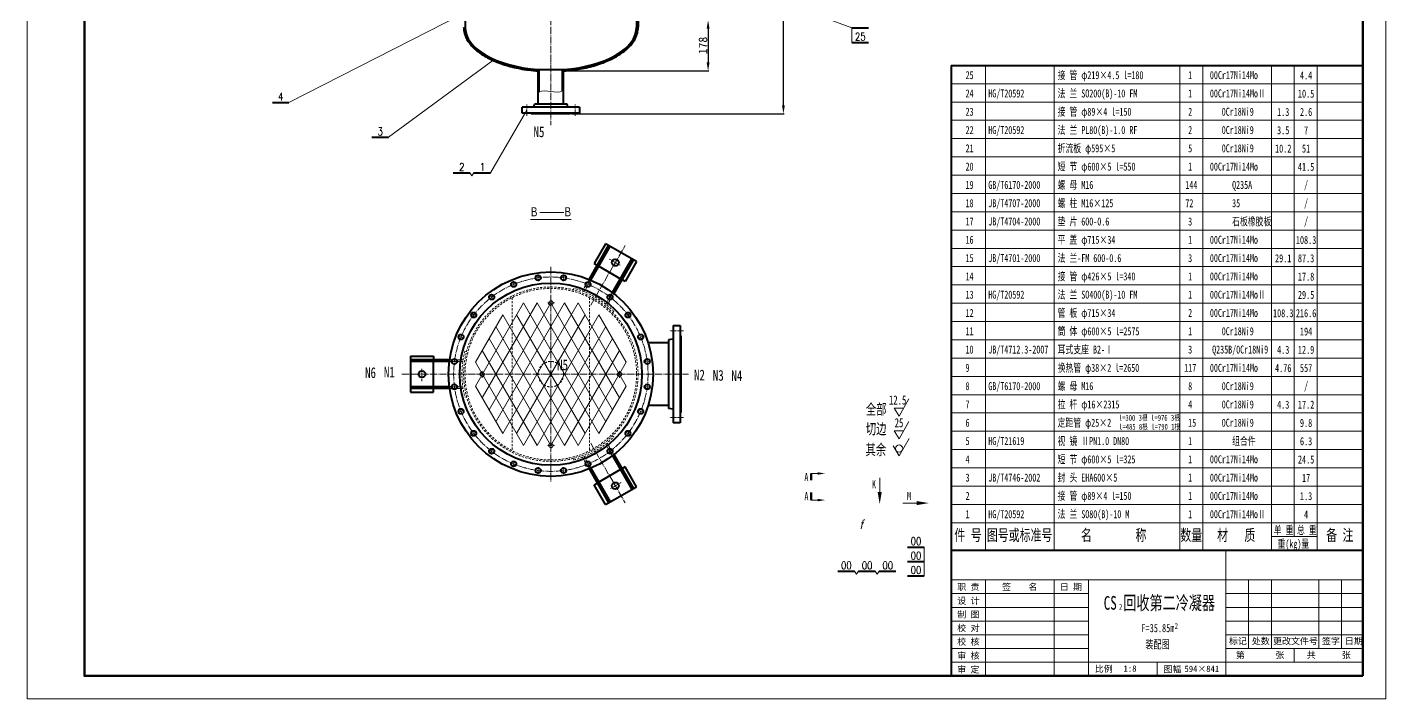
# Model space of a CAD drawing. Extents: x -4480 to 3578, y -4249 to 2479.
# Drawn here: x -4480 to 272, y -4249 to -1899 of the extents above; entities that cross this region are included whole.
import ezdxf
from ezdxf.enums import TextEntityAlignment as Align

# ---------------------------------------------------------------- set-up
doc = ezdxf.new("R2010")
doc.units = 0
doc.header["$LTSCALE"] = 10
doc.header["$PDMODE"] = 1
for name, pattern in [('XX-L', [1.25, 0.75, -0.5]), ('XX-S', [0.5, 0.3, -0.2]), ('ZXX-L', [3.28, 2.5, -0.3, 0.18, -0.3]), ('ZXX-S', [1.27, 0.75, -0.2, 0.12, -0.2])]:
    doc.linetypes.add(name, pattern=pattern)
doc.layers.get('Defpoints').update_dxf_attribs({"linetype": 'CONTINUOUS'})
for name, color, linetype, lineweight in [('A 粗实线', 1, 'CONTINUOUS', 40), ('B 细实线', 7, 'CONTINUOUS', 18), ('C 文 字', 2, 'CONTINUOUS', 20), ('D 短中心线', 3, 'ZXX-S', 18), ('E 长中心线', 3, 'ZXX-L', 18), ('F 短虚线', 6, 'XX-S', 20), ('G 长虚线', 6, 'XX-L', 20), ('J 标注尺寸', 2, 'CONTINUOUS', 18)]:
    doc.layers.add(name, color=color, linetype=linetype, lineweight=lineweight)
doc.styles.add('HZTXT', font='SIMFANG.TTF', dxfattribs={"width": 0.75})
doc.styles.add('ITALICT', font='ITALICT.shx', dxfattribs={"width": 0.7})
doc.styles.add('ROMANC', font='romanc', dxfattribs={"width": 0.7, "height": 6})
doc.styles.get("Standard").update_dxf_attribs({"font": 'SIMFANG.TTF'})
doc.styles.add('标题中文', font='SIMFANG.TTF', dxfattribs={"width": 0.7})
doc.dimstyles.new('通用标注4.0', dxfattribs={"dimtxt": 30, "dimasz": 30, "dimexe": 3, "dimexo": 3, "dimgap": 3, "dimtad": 1, "dimdec": 0, "dimzin": 0, "dimdsep": 46, "dimtxsty": 'Standard', "dimcen": 3, "dimadec": 0, "dimazin": 0, "dimtfac": 0.375, "dimtdec": 0, "dimtmove": 2, "dimatfit": 3, "dimfxl": 0, "dimtzin": 0, "dimarcsym": 0})

# ---------------------------------------------------------------- blocks, each defined once
blk = doc.blocks.new('*D65')
at = {"layer": 'Defpoints', "color": 0}
for p in [(-2343.2, -1874.3), (-2603.7, -2052.6), (-2098.1, -2052.6)]:
    blk.add_point(p, dxfattribs=at)
at = {"layer": 'J 标注尺寸', "color": 0, "lineweight": -2}
for p, q in [((-2340.2, -1874.3), (-2095.1, -1874.3)), ((-2098.1, -1904.3), (-2098.1, -2022.6)), ((-2600.7, -2052.6), (-2095.1, -2052.6))]:
    blk.add_line(p, q, dxfattribs=at)
at = {"layer": 'J 标注尺寸', "color": 0}
for points in [[(-2103.1, -1904.3), (-2093.1, -1904.3), (-2098.1, -1874.3)], [(-2103.1, -2022.6), (-2093.1, -2022.6), (-2098.1, -2052.6)]]:
    blk.add_solid(points, dxfattribs=at)
at = {"layer": 'J 标注尺寸', "color": 0, "insert": (-2116.1, -1963.5), "char_height": 30, "attachment_point": 5, "rotation": 90}
blk.add_mtext('178', dxfattribs=at)
blk = doc.blocks.new('*D66')
at = {"layer": 'Defpoints', "color": 0}
for p in [(-2323.2, 1712.7), (-1834.8, 1712.7), (-2579.2, -2202.6)]:
    blk.add_point(p, dxfattribs=at)
at = {"layer": 'J 标注尺寸', "color": 0, "lineweight": -2}
for p, q in [((-2320.2, 1712.7), (-1831.8, 1712.7)), ((-1834.8, -2172.6), (-1834.8, 1682.7)), ((-2576.2, -2202.6), (-1831.8, -2202.6))]:
    blk.add_line(p, q, dxfattribs=at)
at = {"layer": 'J 标注尺寸', "color": 0}
for points in [[(-1839.8, 1682.7), (-1829.8, 1682.7), (-1834.8, 1712.7)], [(-1839.8, -2172.6), (-1829.8, -2172.6), (-1834.8, -2202.6)]]:
    blk.add_solid(points, dxfattribs=at)
at = {"layer": 'J 标注尺寸', "color": 0, "insert": (-1852.8, -245), "char_height": 30, "attachment_point": 5, "rotation": 90}
blk.add_mtext('3915', dxfattribs=at)

msp = doc.modelspace()

# ---------------------------------------------------------------- linework, layer by layer
at = {"layer": 'A 粗实线'}
for p, q in [((-2948.2, -1530.3), (-2948.2, -1899.3)), ((-2348.2, -1530.3), (-2348.2, -1899.3)), ((-2343.2, -1833.8), (-2343.2, -1899.3)), ((-1595.5, -1902), (-1537.7, -1902)), ((-1595.5, -1952.5), (-1537.7, -1952.5)), ((-1247.8, -2033.1), (-1247.8, -3729.1)), ((-1247.8, -2033.1), (192.2, -2033.1)), ((-2692.7, -2168.6), (-2692.7, -2047.6)), ((-2692.7, -2047.6), (-2603.7, -2047.6)), ((-2688.7, -2125.5), (-2688.7, -2047.6)), ((-2607.7, -2123), (-2607.7, -2047.6)), ((-2603.7, -2168.6), (-2603.7, -2047.6)), ((-3622, -2162.9), (-3564.3, -2162.9)), ((-2748.2, -2199.6), (-2748.2, -2179.6)), ((-2548.2, -2179.6), (-2748.2, -2179.6)), ((-2707.2, -2179.6), (-2705.5, -2168.6)), ((-2591, -2168.6), (-2705.5, -2168.6)), ((-2589.2, -2179.6), (-2591, -2168.6)), ((-2548.2, -2179.6), (-2548.2, -2199.6)), ((-2548.2, -2199.6), (-2748.2, -2199.6)), ((-2717.2, -2202.6), (-2717.2, -2199.6)), ((-2579.2, -2202.6), (-2717.2, -2202.6)), ((-2579.2, -2199.6), (-2579.2, -2202.6)), ((-3274.3, -2284.7), (-3216.5, -2284.7)), ((-2989.4, -2408.7), (-2931.6, -2408.7)), ((-2917, -2408.7), (-2859.2, -2408.7)), ((-2456.8, -2656.8), (-2496.8, -2726.1)), ((-2348.6, -2719.3), (-2456.8, -2656.8)), ((-2514.5, -2781.8), (-2446, -2663.1)), ((-2508.9, -2784.1), (-2440.8, -2666.1)), ((-2496.8, -2726.1), (-2486, -2732.4)), ((-2480.8, -2735.4), (-2404.6, -2779.4)), ((-2432.7, -2828.1), (-2364.6, -2710.1)), ((-2427.9, -2831.8), (-2359.4, -2713.1)), ((-2348.6, -2719.3), (-2388.6, -2788.6)), ((-2388.6, -2788.6), (-2399.4, -2782.4)), ((-2220.2, -2943.3), (-2220.2, -3283.3)), ((-2220.2, -2943.3), (-2196.2, -2943.3)), ((-2196.2, -2943.3), (-2196.2, -3283.3)), ((-2220.2, -2990.3), (-2237.2, -2993.3)), ((-2237.2, -2993.3), (-2237.2, -3233.3)), ((-2196.2, -2979.3), (-2193.2, -2979.3)), ((-2193.2, -2979.3), (-2193.2, -3247.3)), ((-2237.2, -3003.8), (-2307.9, -3003.8)), ((-3139.2, -3050.8), (-3059.2, -3050.8)), ((-3139.2, -3050.8), (-3139.2, -3175.8)), ((-3002.2, -3063.3), (-3139.2, -3063.3)), ((-3003, -3069.3), (-3139.2, -3069.3)), ((-3059.2, -3050.8), (-3059.2, -3063.3)), ((-3059.2, -3157.3), (-3059.2, -3069.3)), ((-3003, -3157.3), (-3139.2, -3157.3)), ((-3002.2, -3163.3), (-3139.2, -3163.3)), ((-3139.2, -3175.8), (-3059.2, -3175.8)), ((-3059.2, -3175.8), (-3059.2, -3163.3)), ((-2237.2, -3222.8), (-2307.9, -3222.8)), ((-2220.2, -3236.3), (-2237.2, -3233.3)), ((-2193.2, -3247.3), (-2196.2, -3247.3)), ((-2196.2, -3283.3), (-2220.2, -3283.3)), ((-2432.7, -3398.6), (-2364.6, -3516.5)), ((-2427.9, -3394.9), (-2359.4, -3513.5)), ((-2514.5, -3444.9), (-2446, -3563.5)), ((-2508.9, -3442.6), (-2440.8, -3560.5)), ((-2404.6, -3447.2), (-2480.8, -3491.2)), ((-2388.6, -3438), (-2399.4, -3444.2)), ((-2348.6, -3507.3), (-2388.6, -3438)), ((-2496.8, -3500.5), (-2486, -3494.2)), ((-2456.8, -3569.8), (-2496.8, -3500.5)), ((-2456.8, -3569.8), (-2348.6, -3507.3)), ((-1400.7, -3718), (-1342.9, -3718)), ((-1247.8, -3729.1), (192.2, -3729.1)), ((-1400.7, -3768.5), (-1342.9, -3768.5)), ((-1644, -3802.7), (-1586.2, -3802.7)), ((-1571.6, -3802.7), (-1513.9, -3802.7)), ((-1499.3, -3802.7), (-1441.5, -3802.7)), ((-1400.7, -3819.1), (-1342.9, -3819.1))]:
    msp.add_line(p, q, dxfattribs=at)
at = {"layer": 'A 粗实线', "lineweight": 80}
for p, q in [((-1737.2, -3460.7), (-1737.2, -3484.1)), ((-1737.2, -3553.8), (-1737.2, -3527.8))]:
    msp.add_line(p, q, dxfattribs=at)
at = {"layer": 'A 粗实线', "color": 1}
msp.add_line((-1247.8, -3729.1), (-1247.8, -4169.1), dxfattribs=at)
at = {"layer": 'A 粗实线', "color": 5, "lineweight": 60}
msp.add_lwpolyline([(192.2, -4169.1), (192.2, 2398.9), (-4279.8, 2398.9), (-4279.8, -4169.1)], close=True, dxfattribs=at)
at = {"layer": 'A 粗实线'}
for centre, radius in [((-2648.2, -3113.3), 357.5), ((-2422.7, -2722.7), 12), ((-2422.7, -2722.7), 12), ((-2648.2, -3113.3), 318.5), ((-2778.3, -2799.2), 9), ((-2692.6, -2776.2), 9), ((-2603.8, -2776.2), 9), ((-2518.1, -2799.2), 9), ((-2855.2, -2843.6), 9), ((-2441.2, -2843.6), 9), ((-2917.9, -2906.3), 9), ((-2378.5, -2906.3), 9), ((-2962.3, -2983.2), 9), ((-2334.1, -2983.2), 9), ((-2985.3, -3068.9), 9), ((-2311.1, -3068.9), 9), ((-3099.2, -3113.3), 12), ((-3099.2, -3113.3), 12), ((-2985.3, -3157.7), 9), ((-2311.1, -3157.7), 9), ((-2962.3, -3243.4), 9), ((-2334.1, -3243.4), 9), ((-2917.9, -3320.3), 9), ((-2378.5, -3320.3), 9), ((-2855.2, -3383.1), 9), ((-2778.3, -3427.4), 9), ((-2518.1, -3427.4), 9), ((-2441.2, -3383.1), 9), ((-2692.6, -3450.4), 9), ((-2603.8, -3450.4), 9), ((-2422.7, -3503.9), 12), ((-2422.7, -3503.9), 12)]:
    msp.add_circle(centre, radius, dxfattribs=at)
for start_param, end_param in [(0, 1.421914), (1.719679, 3.141593)]:
    msp.add_ellipse((-2648.2, -1899.3), major_axis=(-300, 0), ratio=0.5, start_param=start_param, end_param=end_param, dxfattribs=at)
for points, knots in [([(-2953.2, -1899.3), (-2953.2, -1904.6), (-2952.7, -1909.9), (-2950.6, -1920.4), (-2949, -1925.6), (-2944.9, -1935.8), (-2942.3, -1940.9), (-2933.1, -1956), (-2924.9, -1965.7), (-2904.9, -1984), (-2893.1, -1992.6), (-2866.5, -2008.3), (-2851.6, -2015.5), (-2819.4, -2028.2), (-2802, -2033.7), (-2765.4, -2042.9), (-2746.2, -2046.5), (-2715.4, -2050.6), (-2704.1, -2051.8), (-2692.7, -2052.6)], [0, 0, 0, 0, 0.09913, 0.09913, 0.198259, 0.198259, 0.297389, 0.297389, 0.499735, 0.499735, 0.702082, 0.702082, 0.904428, 0.904428, 1.106774, 1.106774, 1.309121, 1.309121, 1.423162, 1.423162, 1.423162, 1.423162]), ([(-2603.7, -2052.6), (-2584, -2051.2), (-2564.5, -2048.7), (-2526.5, -2041.9), (-2508, -2037.5), (-2473.1, -2026.8), (-2456.6, -2020.6), (-2426.6, -2006.6), (-2412.9, -1998.8), (-2388.9, -1981.9), (-2378.5, -1972.8), (-2363.4, -1955.7), (-2357.9, -1947.9), (-2350.2, -1933.1), (-2347.5, -1926.2), (-2344, -1912.6), (-2343.2, -1906), (-2343.2, -1899.3)], [1.718429, 1.718429, 1.718429, 1.718429, 1.916159, 1.916159, 2.118506, 2.118506, 2.320852, 2.320852, 2.523198, 2.523198, 2.725545, 2.725545, 2.883668, 2.883668, 3.01632, 3.01632, 3.141593, 3.141593, 3.141593, 3.141593])]:
    msp.add_open_spline(points, degree=3, knots=knots, dxfattribs=at)
at = {"layer": 'B 细实线'}
for p, q in [((-2196.2, -1679), (-1595.5, -1902)), ((-2953.2, -1851.8), (-3564.3, -2162.9)), ((-1595.5, -1952.5), (-1595.5, -1902)), ((-2850.9, -2015.4), (-3216.5, -2284.7)), ((-1127.8, -3729.1), (-1127.8, -2033.1)), ((-887.8, -3729.1), (-887.8, -2033.1)), ((-447.8, -3729.1), (-447.8, -2033.1)), ((-367.8, -3729.1), (-367.8, -2033.1)), ((-127.8, -3729.1), (-127.8, -2033.1)), ((-47.8, -3681.1), (-47.8, -2033.1)), ((32.2, -3729.1), (32.2, -2033.1)), ((-1247.8, -2097.1), (192.2, -2097.1)), ((-1247.8, -2161.1), (192.2, -2161.1)), ((-2732.7, -2189.6), (-2859.2, -2408.7)), ((-1247.8, -2225.1), (192.2, -2225.1)), ((-1247.8, -2289.1), (192.2, -2289.1)), ((-1247.8, -2353.1), (192.2, -2353.1)), ((-2931.6, -2408.7), (-2924.3, -2419)), ((-2917, -2408.7), (-2924.3, -2419)), ((-1247.8, -2417.1), (192.2, -2417.1)), ((-1247.8, -2481.1), (192.2, -2481.1)), ((-2686.9, -2547.9), (-2603.3, -2547.9)), ((-1247.8, -2545.1), (192.2, -2545.1)), ((-2719.4, -2572.4), (-2577.4, -2572.4)), ((-1247.8, -2609.1), (192.2, -2609.1)), ((-1247.8, -2673.1), (192.2, -2673.1)), ((-1247.8, -2737.1), (192.2, -2737.1)), ((-1247.8, -2801.1), (192.2, -2801.1)), ((-2744.2, -2863.9), (-2912.2, -3154.9)), ((-2696.2, -2863.9), (-2888.2, -3196.5)), ((-2648.2, -2863.9), (-2864.2, -3238)), ((-2600.2, -2863.9), (-2840.2, -3279.6)), ((-2552.2, -2863.9), (-2816.2, -3321.2)), ((-2744.2, -2863.9), (-2480.2, -3321.2)), ((-2696.2, -2863.9), (-2456.2, -3279.6)), ((-2648.2, -2863.9), (-2432.2, -3238)), ((-2600.2, -2863.9), (-2408.2, -3196.5)), ((-2552.2, -2863.9), (-2384.2, -3154.9)), ((-1247.8, -2865.1), (192.2, -2865.1)), ((-2816.2, -2905.5), (-2912.2, -3071.7)), ((-2816.2, -2905.5), (-2552.2, -3362.7)), ((-2528.2, -2905.5), (-2768.2, -3321.2)), ((-2768.2, -2905.5), (-2528.2, -3321.2)), ((-2480.2, -2905.5), (-2744.2, -3362.7)), ((-2480.2, -2905.5), (-2384.2, -3071.7)), ((-1247.8, -2929.1), (192.2, -2929.1)), ((-2864.2, -2988.6), (-2648.2, -3362.7)), ((-2840.2, -2947), (-2600.2, -3362.7)), ((-2456.2, -2947), (-2696.2, -3362.7)), ((-2432.2, -2988.6), (-2648.2, -3362.7)), ((-1247.8, -2993.1), (192.2, -2993.1)), ((-2888.2, -3030.2), (-2696.2, -3362.7)), ((-2408.2, -3030.2), (-2600.2, -3362.7)), ((-2912.2, -3071.7), (-2744.2, -3362.7)), ((-2384.2, -3071.7), (-2552.2, -3362.7)), ((-1247.8, -3057.1), (192.2, -3057.1)), ((-1247.8, -3121.1), (192.2, -3121.1)), ((-2912.2, -3154.9), (-2816.2, -3321.2)), ((-2384.2, -3154.9), (-2480.2, -3321.2)), ((-1430.3, -3260.5), (-1395.8, -3199.8)), ((-1247.8, -3185.1), (192.2, -3185.1)), ((-1447.3, -3232.3), (-1414.6, -3232.2)), ((-1430.3, -3260.5), (-1447.3, -3232.3)), ((-1430.3, -3339.3), (-1395.8, -3278.7)), ((-1247.8, -3249.1), (192.2, -3249.1)), ((-1447.3, -3311.1), (-1414.6, -3311.1)), ((-1430.3, -3339.3), (-1447.3, -3311.1)), ((-1247.8, -3313.1), (192.2, -3313.1)), ((-1247.8, -3377.1), (192.2, -3377.1)), ((-1737.2, -3460.7), (-1715.4, -3460.7)), ((-1247.8, -3441.1), (192.2, -3441.1)), ((-1498, -3476.5), (-1498, -3525.8)), ((-1247.8, -3505.1), (192.2, -3505.1)), ((-1737.2, -3553.8), (-1715.4, -3553.8)), ((-1417.5, -3564.3), (-1368.2, -3564.3)), ((-1247.8, -3569.1), (192.2, -3569.1)), ((-1247.8, -3633.1), (192.2, -3633.1)), ((-127.8, -3681.1), (32.2, -3681.1)), ((-1342.9, -3768.5), (-1342.9, -3718)), ((-287.8, -3729.1), (-287.8, -4169.1)), ((-1342.9, -3819.1), (-1342.9, -3768.5)), ((-1586.2, -3802.7), (-1578.9, -3812.9)), ((-1571.6, -3802.7), (-1578.9, -3812.9)), ((-1513.9, -3802.7), (-1506.6, -3812.9)), ((-1499.3, -3802.7), (-1506.6, -3812.9)), ((-1247.8, -3833.1), (192.2, -3833.1)), ((-1127.8, -3833.1), (-1127.8, -4169.1)), ((-887.8, -3833.1), (-887.8, -4169.1)), ((-767.8, -3833.1), (-767.8, -4169.1)), ((-207.8, -3833.1), (-207.8, -4073.1)), ((-127.8, -3833.1), (-127.8, -4073.1)), ((37.4, -3833.1), (37.4, -4073.1)), ((117.4, -3833.1), (117.4, -4073.1)), ((-1247.8, -3881.1), (-767.8, -3881.1)), ((-287.8, -3881.1), (192.2, -3881.1)), ((-1247.8, -3929.1), (-767.8, -3929.1)), ((-287.8, -3929.1), (192.2, -3929.1)), ((-1247.8, -3977.1), (-767.8, -3977.1)), ((-287.8, -3977.1), (192.2, -3977.1)), ((-1247.8, -4025.1), (-767.8, -4025.1)), ((-287.8, -4025.1), (192.2, -4025.1)), ((-1247.8, -4073.1), (-767.8, -4073.1)), ((-287.8, -4073.1), (192.2, -4073.1)), ((-47.8, -4121.1), (-47.8, -4073.1)), ((-1247.8, -4121.1), (192.2, -4121.1)), ((-527.8, -4121.1), (-527.8, -4169.1))]:
    msp.add_line(p, q, dxfattribs=at)
msp.add_lwpolyline([(272.2, -4249.1), (272.2, 2478.9), (-4479.8, 2478.9), (-4479.8, -4249.1)], close=True, dxfattribs=at)
msp.add_lwpolyline([(-1395, -3338.1), (-1430.2, -3399.1), (-1450.4, -3364)], dxfattribs=at)
msp.add_circle((-1430.2, -3373.6), 12.7, dxfattribs=at)
msp.add_open_spline([(-2692.7, -2127.3), (-2660.9, -2111.8), (-2635.7, -2136.7), (-2603.7, -2121.3)], degree=3, dxfattribs=at)
for points in [[(-1715.4, -3465.2), (-1715.4, -3456.2), (-1688.2, -3460.7)], [(-1715.4, -3558.3), (-1715.4, -3549.3), (-1688.2, -3553.8)], [(-1505, -3525.8), (-1491, -3525.8), (-1498, -3567.8)], [(-1368.2, -3571.3), (-1368.2, -3557.3), (-1326.2, -3564.3)]]:
    msp.add_solid(points, dxfattribs=at)
at = {"layer": 'D 短中心线'}
for p, q in [((-2732.7, -2209.6), (-2732.7, -2169.6)), ((-2563.7, -2209.6), (-2563.7, -2169.6)), ((-2406.1, -2732.3), (-2443.5, -2710.7)), ((-2773.7, -2810.3), (-2782.9, -2788.1)), ((-2691, -2788.2), (-2694.2, -2764.3)), ((-2605.4, -2788.2), (-2602.3, -2764.3)), ((-2522.7, -2810.3), (-2513.5, -2788.1)), ((-2847.9, -2853.1), (-2862.5, -2834)), ((-2448.6, -2853.1), (-2433.9, -2834)), ((-2635.4, -2863.9), (-2661, -2863.9)), ((-2908.4, -2913.7), (-2927.5, -2899)), ((-2388, -2913.7), (-2368.9, -2899)), ((-2951.2, -2987.8), (-2973.5, -2978.6)), ((-2345.2, -2987.8), (-2323, -2978.6)), ((-2184.2, -2961.3), (-2232.2, -2961.3)), ((-2973.4, -3070.5), (-2997.2, -3067.4)), ((-2323.1, -3070.5), (-2299.2, -3067.4)), ((-3099.2, -3094.2), (-3099.2, -3137.3)), ((-2888.2, -3126.1), (-2888.2, -3100.5)), ((-2408.2, -3126.1), (-2408.2, -3100.5)), ((-2973.4, -3156.1), (-2997.2, -3159.3)), ((-2323.1, -3156.1), (-2299.2, -3159.3)), ((-2951.2, -3238.8), (-2973.5, -3248)), ((-2345.2, -3238.8), (-2323, -3248)), ((-2184.2, -3265.3), (-2232.2, -3265.3)), ((-2908.4, -3313), (-2927.5, -3327.6)), ((-2388, -3313), (-2368.9, -3327.6)), ((-2847.9, -3373.5), (-2862.5, -3392.6)), ((-2635.4, -3362.7), (-2661, -3362.7)), ((-2448.6, -3373.5), (-2433.9, -3392.6)), ((-2773.7, -3416.3), (-2782.9, -3438.6)), ((-2522.7, -3416.3), (-2513.5, -3438.6)), ((-2691, -3438.5), (-2694.2, -3462.3)), ((-2605.4, -3438.5), (-2602.3, -3462.3)), ((-2439.3, -3513.5), (-2401.9, -3491.9))]:
    msp.add_line(p, q, dxfattribs=at)
at = {"layer": 'E 长中心线'}
for p, q in [((-2648.2, 1807.4), (-2648.2, -2242.7)), ((-2508.9, -2872), (-2388.4, -2663.2)), ((-2648.2, -2738.3), (-2648.2, -3488.3)), ((-3169.2, -3113.3), (-2166.7, -3113.3)), ((-2508.9, -3354.7), (-2388.4, -3563.4))]:
    msp.add_line(p, q, dxfattribs=at)
msp.add_circle((-2648.2, -3113.3), 340, dxfattribs=at)
at = {"layer": 'F 短虚线'}
for centre in [(-2648.2, -2863.9), (-2888.2, -3113.3), (-2408.2, -3113.3), (-2648.2, -3362.7)]:
    msp.add_circle(centre, 7, dxfattribs=at)
for centre, start, end in [((-2648.2, -2863.9), 180, 90), ((-2888.2, -3113.3), 90, 0), ((-2408.2, -3113.3), 180, 90), ((-2648.2, -3362.7), 270, 180)]:
    msp.add_arc(centre, 8, start, end, dxfattribs=at)
at = {"layer": 'G 长虚线'}
for p, q in [((-2538, -2822.5), (-2514.5, -2781.8)), ((-2532.4, -2824.7), (-2508.9, -2784.1)), ((-2783.2, -2845.4), (-2783.2, -3381.2)), ((-2569.4, -2818.7), (-2567.9, -2812.9)), ((-2513.2, -2845.4), (-2513.2, -3381.2)), ((-2456.2, -2868.7), (-2432.7, -2828.1)), ((-2451.4, -2872.5), (-2427.9, -2831.8)), ((-2432.4, -2897.8), (-2428.2, -2893.5)), ((-2942.8, -3034.2), (-2948.6, -3032.7)), ((-2956.1, -3069.3), (-3003, -3069.3)), ((-2955.2, -3063.3), (-3002.2, -3063.3)), ((-2956.1, -3157.3), (-3003, -3157.3)), ((-2955.2, -3163.3), (-3002.2, -3163.3)), ((-2942.8, -3192.4), (-2948.6, -3194)), ((-2456.2, -3357.9), (-2432.7, -3398.6)), ((-2451.4, -3354.1), (-2427.9, -3394.9)), ((-2432.4, -3328.9), (-2428.2, -3333.1)), ((-2569.4, -3408), (-2567.9, -3413.8)), ((-2538, -3404.1), (-2514.5, -3444.9)), ((-2532.4, -3401.9), (-2508.9, -3442.6))]:
    msp.add_line(p, q, dxfattribs=at)
for radius in [305, 300, 44.5]:
    msp.add_circle((-2648.2, -3113.3), radius, dxfattribs=at)
for start, end in [(44.9716, 75.0284), (164.9716, 195.0284), (284.9716, 315.0284)]:
    msp.add_arc((-2648.2, -3113.3), 311, start, end, dxfattribs=at)

# ---------------------------------------------------------------- texts
at = {"layer": 'C 文 字'}
for s, height, style, width, p in [('25', 27.1, 'ROMANC', 0.8, (-1565.9, -1932.2)), ('4.4', 28, 'HZTXT', 0.75, (-6.7, -2068.1)), ('4', 27.1, 'ROMANC', 0.8, (-3592.5, -2142.5)), ('10.5', 28, 'HZTXT', 0.75, (-6.7, -2132.1)), ('1.3', 28, 'HZTXT', 0.75, (-86.7, -2196.1)), ('2.6', 28, 'HZTXT', 0.75, (-6.7, -2196.1)), ('3', 27.1, 'ROMANC', 0.8, (-3244.8, -2264.4)), ('3.5', 28, 'HZTXT', 0.75, (-86.7, -2260.1)), ('7', 28, 'HZTXT', 0.75, (-6.7, -2260.1)), ('10.2', 28, 'HZTXT', 0.75, (-86.7, -2324.1)), ('51', 28, 'HZTXT', 0.75, (-6.7, -2324.1)), ('2', 27.1, 'ROMANC', 0.8, (-2959.8, -2388.4)), ('1', 27.1, 'ROMANC', 0.8, (-2887.5, -2388.4)), ('41.5', 28, 'HZTXT', 0.75, (-6.7, -2388.1)), ('/', 28, 'HZTXT', 0.75, (-6.7, -2452.1)), ('/', 28, 'HZTXT', 0.75, (-6.7, -2516.1)), ('/', 28, 'HZTXT', 0.75, (-6.7, -2580.1)), ('108.3', 28, 'HZTXT', 0.75, (-6.7, -2644.1)), ('29.1', 28, 'HZTXT', 0.75, (-86.7, -2708.1)), ('87.3', 28, 'HZTXT', 0.75, (-6.7, -2708.1)), ('17.8', 28, 'HZTXT', 0.75, (-6.7, -2772.1)), ('29.5', 28, 'HZTXT', 0.75, (-6.7, -2836.1)), ('108.3', 28, 'HZTXT', 0.75, (-86.7, -2900.1)), ('216.6', 28, 'HZTXT', 0.75, (-6.7, -2900.1)), ('194', 28, 'HZTXT', 0.75, (-6.7, -2964.1)), ('4.3', 28, 'HZTXT', 0.75, (-86.7, -3028.1)), ('12.9', 28, 'HZTXT', 0.75, (-6.7, -3028.1)), ('4.76', 28, 'HZTXT', 0.75, (-86.7, -3092.1)), ('557', 28, 'HZTXT', 0.75, (-6.7, -3092.1)), ('/', 28, 'HZTXT', 0.75, (-6.7, -3156.1)), ('4.3', 28, 'HZTXT', 0.75, (-86.7, -3220.1)), ('17.2', 28, 'HZTXT', 0.75, (-6.7, -3220.1)), ('9.8', 28, 'HZTXT', 0.75, (-6.7, -3284.1)), ('6.3', 28, 'HZTXT', 0.75, (-6.7, -3348.1)), ('24.5', 28, 'HZTXT', 0.75, (-6.7, -3412.1)), ('17', 28, 'HZTXT', 0.75, (-6.7, -3476.1)), ('1.3', 28, 'HZTXT', 0.75, (-6.7, -3540.1)), ('4', 28, 'HZTXT', 0.75, (-6.7, -3604.1)), ('00', 27.1, 'ROMANC', 0.8, (-1371.2, -3697.6)), ('00', 27.1, 'ROMANC', 0.8, (-1371.2, -3748.2)), ('00', 27.1, 'ROMANC', 0.8, (-1614.5, -3782.4)), ('00', 27.1, 'ROMANC', 0.8, (-1542.1, -3782.4)), ('00', 27.1, 'ROMANC', 0.8, (-1469.8, -3782.4)), ('00', 27.1, 'ROMANC', 0.8, (-1371.2, -3798.8))]:
    msp.add_text(s, height=height, dxfattribs=dict(at, style=style, width=width)).set_placement(p, align=Align.MIDDLE)
at = {"layer": 'C 文 字', "style": 'HZTXT', "width": 0.7}
for s, p in [('全部', (-1546.4, -3235.8)), ('切边', (-1546.5, -3304.5)), ('其余', (-1547.6, -3377.3))]:
    msp.add_text(s, height=37.84, dxfattribs=at).set_placement(p, align=Align.MIDDLE_LEFT)
for s, p in [('12.5', (-1404.8, -3229.3)), ('25', (-1415.3, -3308.9))]:
    msp.add_text(s, height=32, dxfattribs=at).set_placement(p, align=Align.BOTTOM_RIGHT)
at = {"layer": 'C 文 字', "style": 'ITALICT', "width": 0.8}
msp.add_text('f', height=32, dxfattribs=at).set_placement((-1568.4, -3654.6))
at = {"layer": 'C 文 字', "style": '标题中文', "oblique": 0.5}
msp.add_text('职 责', height=22.4, rotation=0.0959, dxfattribs=at).set_placement((-1187.9, -3857.6), align=Align.MIDDLE_CENTER)
for s, p in [('签    名', (-1008.3, -3856.8)), ('日 期', (-829.1, -3857.2)), ('设 计', (-1187.9, -3905.6)), ('制 图', (-1187.9, -3953.6)), ('校 对', (-1187.9, -4000.7)), ('校 核', (-1187.9, -4048.7)), ('标记', (-245.2, -4046.6)), ('处数', (-165.2, -4046.6)), ('更改文件号', (-43.9, -4046.6)), ('签字', (80, -4046.6)), ('日期', (160, -4046.6)), ('审 核', (-1187.9, -4097.6)), ('第       张', (-167.5, -4095.4)), ('共      张', (72.5, -4095.4)), ('审 定', (-1187.9, -4145.6)), ('比例', (-714.5, -4143.5)), ('1:8', (-622.6, -4143.5)), ('图幅', (-474.5, -4144.3)), ('594×841', (-371.4, -4144.3))]:
    msp.add_text(s, height=22.4, rotation=0.0959, dxfattribs=at).set_placement(p, align=Align.MIDDLE)
at = {"layer": 'C 文 字', "char_height": 37.44, "width": 599.04, "attachment_point": 1, "style": 'HZTXT'}
for s, insert in [('N5', (-2708.9, -2246.6)), ('N1', (-3232.1, -3087.5)), ('N5', (-2626.4, -3062)), ('N6', (-3298, -3089.3)), ('N2', (-2147.6, -3097.3)), ('N3', (-2081.8, -3098.8)), ('N4', (-2016.7, -3100))]:
    msp.add_mtext(s, dxfattribs=dict(at, insert=insert))
at = {"layer": 'J 标注尺寸', "style": '标题中文', "width": 0.7}
for s, height, p in [('25', 28, (-1197.7, -2081.1)), ('接 管 φ219×4.5 l=180', 28, (-875.8, -2081.1)), ('1', 28, (-419.1, -2081.1)), ('00Cr17Ni14Mo', 28, (-343, -2081.1)), ('24', 28, (-1197.7, -2145.1)), ('HG/T20592', 28, (-1118.2, -2145.1)), ('法 兰 SO200(B)-10 FM', 28, (-875.8, -2145.1)), ('1', 28, (-419.1, -2145.1)), ('00Cr17Ni14MoⅡ', 28, (-343, -2145.1)), ('23', 28, (-1197.7, -2209.1)), ('接 管 φ89×4 l=150', 28, (-875.8, -2209.1)), ('2', 28, (-419.1, -2209.1)), ('0Cr18Ni9', 28, (-301.7, -2209.1)), ('22', 28, (-1197.7, -2273.1)), ('HG/T20592', 28, (-1118.2, -2273.1)), ('法 兰 PL80(B)-1.0 RF', 28, (-875.8, -2273.1)), ('2', 28, (-419.1, -2273.1)), ('0Cr18Ni9', 28, (-301.7, -2273.1)), ('21', 28, (-1197.7, -2337.1)), ('折流板 φ595×5', 28, (-875.8, -2337.1)), ('5', 28, (-419.1, -2337.1)), ('0Cr18Ni9', 28, (-301.7, -2337.1)), ('20', 28, (-1197.7, -2401.1)), ('短 节 φ600×5 l=550', 28, (-875.8, -2401.1)), ('1', 28, (-419.1, -2401.1)), ('00Cr17Ni14Mo', 28, (-343, -2401.1)), ('19', 28, (-1197.7, -2465.1)), ('GB/T6170-2000', 28, (-1118.2, -2465.1)), ('螺 母 M16', 28, (-875.8, -2465.1)), ('144', 28, (-429, -2465.1)), ('Q235A', 28, (-265.4, -2465.1)), ('18', 28, (-1197.7, -2529.1)), ('JB/T4707-2000', 28, (-1118.2, -2529.1)), ('螺 柱 M16×125', 28, (-875.8, -2529.1)), ('72', 28, (-429, -2529.1)), ('35', 28, (-265.4, -2529.1)), ('Ｂ', 31.9, (-2722.3, -2561.2)), ('Ｂ', 31.9, (-2604.7, -2561.2)), ('17', 28, (-1197.7, -2593.1)), ('JB/T4704-2000', 28, (-1118.2, -2593.1)), ('垫 片 600-0.6', 28, (-875.8, -2593.1)), ('3', 28, (-419.1, -2593.1)), ('石板橡胶板', 28, (-265.4, -2593.1)), ('16', 28, (-1197.7, -2657.1)), ('平 盖 φ715×34', 28, (-875.8, -2657.1)), ('1', 28, (-419.1, -2657.1)), ('00Cr17Ni14Mo', 28, (-343, -2657.1)), ('15', 28, (-1197.7, -2721.1)), ('JB/T4701-2000', 28, (-1118.2, -2721.1)), ('法 兰-FM 600-0.6', 28, (-875.8, -2721.1)), ('3', 28, (-419.1, -2721.1)), ('00Cr17Ni14Mo', 28, (-343, -2721.1)), ('接 管 φ426×5 l=340', 28, (-875.8, -2785.1)), ('00Cr17Ni14Mo', 28, (-343, -2785.1)), ('14', 28, (-1197.7, -2785.1)), ('1', 28, (-419.1, -2785.1)), ('13', 28, (-1197.7, -2849.1)), ('HG/T20592', 28, (-1118.2, -2849.1)), ('法 兰 SO400(B)-10 FM', 28, (-875.8, -2849.1)), ('1', 28, (-419.1, -2849.1)), ('00Cr17Ni14MoⅡ', 28, (-343, -2849.1)), ('12', 28, (-1197.7, -2913.1)), ('管 板 φ715×34 ', 28, (-875.8, -2913.1)), ('2', 28, (-419.1, -2913.1)), ('00Cr17Ni14Mo', 28, (-343, -2913.1)), ('筒 体 φ600×5 l=2575', 28, (-875.8, -2977.1)), ('11', 28, (-1197.7, -2977.1)), ('1', 28, (-419.1, -2977.1)), ('0Cr18Ni9', 28, (-301.7, -2977.1)), ('10', 28, (-1197.7, -3041.1)), ('JB/T4712.3-2007', 28, (-1118.2, -3041.1)), ('耳式支座 B2-Ⅰ', 28, (-875.8, -3041.1)), ('3', 28, (-419.1, -3041.1)), ('Q235B/0Cr18Ni9', 28, (-335.2, -3041.1)), ('9', 28, (-1197.7, -3105.1)), ('换热管 φ38×2 l=2650', 28, (-875.8, -3105.1)), ('117', 28, (-432.8, -3105.1)), ('00Cr17Ni14Mo', 28, (-343, -3105.1)), ('8', 28, (-1197.7, -3169.1)), ('GB/T6170-2000', 28, (-1118.2, -3169.1)), ('螺 母 M16', 28, (-875.8, -3169.1)), ('8', 28, (-419.1, -3169.1)), ('0Cr18Ni9', 28, (-301.7, -3169.1)), ('7', 28, (-1197.7, -3233.1)), ('拉 杆 φ16×2315 ', 28, (-875.8, -3233.1)), ('4', 28, (-419.1, -3233.1)), ('0Cr18Ni9', 28, (-301.7, -3233.1)), ('6', 28, (-1197.7, -3297.1)), ('定距管 φ25×2 ', 28, (-875.8, -3297.1)), ('l=300 3根', 20.16, (-661.5, -3276.2)), ('l=976 3根', 20.16, (-548.7, -3276.2)), ('15', 28, (-419.1, -3297.1)), ('0Cr18Ni9', 28, (-301.7, -3297.1)), ('l=485 8根', 20.16, (-660.5, -3307.6)), ('l=790 1根', 20.16, (-547.8, -3307.6)), ('5', 28, (-1197.7, -3361.1)), ('HG/T21619', 28, (-1118.2, -3361.1)), ('视 镜 ⅡPN1.0 DN80', 28, (-875.8, -3361.1)), ('1', 28, (-419.1, -3361.1)), ('组合件', 28, (-265.4, -3361.1)), ('4', 28, (-1197.7, -3425.1)), ('短 节 φ600×5 l=325', 28, (-875.8, -3425.1)), ('1', 28, (-419.1, -3425.1)), ('00Cr17Ni14Mo', 28, (-343, -3425.1)), ('A', 28, (-1761.4, -3486.9)), ('3', 28, (-1197.7, -3489.1)), ('JB/T4746-2002', 28, (-1118.2, -3489.1)), ('封 头 EHA600×5', 28, (-875.8, -3489.1)), ('1', 28, (-419.1, -3489.1)), ('00Cr17Ni14Mo', 28, (-343, -3489.1)), ('K', 28, (-1525.1, -3512.2)), ('A', 28, (-1761.4, -3554.1)), ('M', 28, (-1402.3, -3553.4)), ('2', 28, (-1197.7, -3553.1)), ('接 管 φ89×4 l=150', 28, (-875.8, -3553.1)), ('1', 28, (-419.1, -3553.1)), ('00Cr17Ni14Mo', 28, (-343, -3553.1)), ('1', 28, (-1197.7, -3617.1)), ('HG/T20592', 28, (-1118.2, -3617.1)), ('法 兰 SO80(B)-10 M', 28, (-875.8, -3617.1)), ('1', 28, (-419.1, -3617.1)), ('00Cr17Ni14MoⅡ', 28, (-343, -3617.1)), ('件 号', 39.98, (-1236.8, -3696.4)), ('图号或标准号', 39.98, (-1123.1, -3696.4)), ('名        称', 39.98, (-793.8, -3696.4)), ('数量', 39.98, (-446.5, -3696.4)), ('材   质', 39.98, (-317.7, -3696.4)), ('单 重', 28, (-119.9, -3672.8)), ('总 重', 28, (-38.5, -3672.8)), ('备 注', 39.98, (63.5, -3696.4)), ('重(kg)量', 28, (-106.6, -3720.8)), ('CS 回收第二冷凝器', 47.98, (-714.5, -3937.4)), ('2', 20.2, (-660.9, -3937.6)), ('F=35.85m', 28.79, (-582.5, -4015.9)), ('2', 20.2, (-466.1, -4004.5)), ('装配图', 28.79, (-568.6, -4073.2))]:
    msp.add_text(s, height=height, dxfattribs=at).set_placement(p)

# ---------------------------------------------------------------- dimensions: what is measured, and where the dimension line sits
at = {"layer": 'J 标注尺寸'}
for base, p1, p2, picture, middle in [((-1834.8, 1712.7), (-2579.2, -2202.6), (-2323.2, 1712.7), '*D66', (-1852.8, -245)), ((-2098.1, -2052.6), (-2343.2, -1874.3), (-2603.7, -2052.6), '*D65', (-2116.1, -1963.5))]:
    dim = msp.add_linear_dim(base=base, p1=p1, p2=p2, angle=90, dimstyle='通用标注4.0', dxfattribs=at)
    dim.commit()
    dim.dimension.update_dxf_attribs({"geometry": picture, "text_midpoint": middle})

doc.saveas('drawing.dxf')
